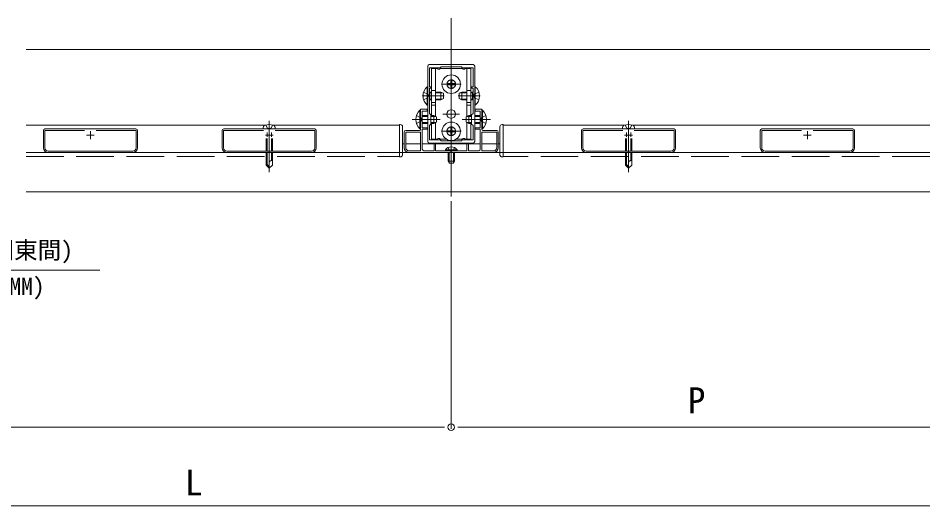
# Model space of a CAD drawing. Units: millimetres, scale not verified. Extents: x -990 to 990, y -1598 to 1604.
# Drawn here: x -306 to 275, y 360 to 671 of the extents above; entities that cross this region are included whole.
import ezdxf
from ezdxf.enums import TextEntityAlignment as Align

# ---------------------------------------------------------------- set-up
doc = ezdxf.new("R2010")
doc.units = ezdxf.units.MM
doc.header["$LTSCALE"] = 8
doc.linetypes.add('CHAIN2', pattern=[12, 9, -1, 1, -1])
doc.linetypes.add('DASHED3', pattern=[4, 3, -1])
for name, color, linetype, lineweight in [('0-2_YKK_ZWAK', 4, 'Continuous', 9), ('0-3_YKK_11', 2, 'Continuous', 9), ('0-5_YKK_13', 6, 'Continuous', 9), ('0-6_YKK_D', 7, 'Continuous', 9)]:
    doc.layers.add(name, color=color, linetype=linetype, lineweight=lineweight)
doc.styles.add('ＭＳ ゴシック', font='')
doc.styles.get('ＭＳ ゴシック').set_extended_font_data('MS Gothic')

msp = doc.modelspace()

# ---------------------------------------------------------------- linework, layer by layer
at = {"layer": '0-2_YKK_ZWAK', "linetype": 'CHAIN2'}
for p, q in [((-30, 640.011), (-30, 590.811)), ((-30, 622.511), (-30, 635.111)), ((-36.3, 628.811), (-23.7, 628.811)), ((-24.7, 628.811), (-35.3, 628.811)), ((-48.5, 621.311), (-34.5, 621.311)), ((-35.7, 621.311), (-45.7, 621.311)), ((-11.5, 621.311), (-25.5, 621.311)), ((-24.3, 621.311), (-14.3, 621.311)), ((-146, 605.411), (-146, 572.811)), ((-55, 606.311), (-37, 606.311)), ((-24.7, 609.811), (-35.3, 609.811)), ((-30, 592.511), (-30, 605.111)), ((-5, 606.311), (-23, 606.311)), ((83, 605.411), (83, 572.811)), ((-36.3, 598.811), (-23.7, 598.811)), ((-24.7, 598.811), (-35.3, 598.811)), ((-30, 591.411), (-30, 575.911))]:
    msp.add_line(p, q, dxfattribs=at)
at = {"layer": '0-2_YKK_ZWAK'}
for p, q in [((-42.5, 638.811), (-38.866, 638.811)), ((-42.5, 638.811), (-42.5, 608.811)), ((-40, 608.246), (-40, 638.811)), ((-37.134, 638.811), (-22.866, 638.811)), ((-21.134, 638.811), (-17.5, 638.811)), ((-20, 608.246), (-20, 638.811)), ((-17.5, 608.814), (-17.5, 638.811)), ((-32.5, 629.161), (-32.5, 628.461)), ((-32.5, 629.161), (-30.85, 629.161)), ((-32.5, 628.461), (-30.85, 628.461)), ((-30.35, 631.311), (-29.65, 631.311)), ((-30.35, 631.311), (-30.35, 629.661)), ((-30.35, 627.961), (-30.35, 626.311)), ((-29.65, 631.311), (-29.65, 629.661)), ((-29.65, 627.961), (-29.65, 626.311)), ((-29.15, 629.161), (-27.5, 629.161)), ((-29.15, 628.461), (-27.5, 628.461)), ((-27.5, 629.161), (-27.5, 628.461)), ((-45.248, 627.211), (-45, 627.211)), ((-45.248, 627.211), (-45.248, 615.411)), ((-45, 615.411), (-45, 627.211)), ((-43.6, 623.811), (-43.9, 623.702)), ((-43.6, 623.378), (-43.9, 623.44)), ((-43.6, 623.811), (-43.6, 618.811)), ((-43.6, 623.811), (-42.5, 623.811)), ((-43.6, 623.378), (-42.5, 623.378)), ((-42.5, 624.811), (-40, 624.811)), ((-40, 623.811), (-36.7, 623.811)), ((-40, 623.378), (-35.78, 623.378)), ((-36.7, 623.811), (-35, 623.011)), ((-36.7, 623.811), (-36.7, 618.811)), ((-35, 623.011), (-35, 619.611)), ((-30.35, 626.311), (-29.65, 626.311)), ((-23.3, 623.811), (-25, 623.011)), ((-25, 623.011), (-25, 619.611)), ((-20, 623.378), (-24.22, 623.378)), ((-20, 623.811), (-23.3, 623.811)), ((-23.3, 623.811), (-23.3, 618.811)), ((-20, 624.811), (-17.5, 624.811)), ((-16.4, 623.811), (-17.5, 623.811)), ((-16.4, 623.378), (-17.5, 623.378)), ((-16.4, 623.811), (-16.4, 618.811)), ((-16.4, 623.811), (-16.1, 623.702)), ((-16.4, 623.378), (-16.1, 623.44)), ((-15, 615.411), (-15, 627.211)), ((-14.752, 627.211), (-15, 627.211)), ((-14.752, 627.211), (-14.752, 615.411)), ((-43.6, 619.244), (-43.9, 619.181)), ((-43.6, 618.811), (-43.9, 618.92)), ((-43.6, 619.244), (-42.5, 619.244)), ((-43.6, 618.811), (-42.5, 618.811)), ((-42.5, 617.177), (-40, 617.177)), ((-40, 619.244), (-35.78, 619.244)), ((-40, 618.811), (-36.7, 618.811)), ((-35, 619.611), (-36.7, 618.811)), ((-25, 619.611), (-23.3, 618.811)), ((-20, 619.244), (-24.22, 619.244)), ((-20, 618.811), (-23.3, 618.811)), ((-20, 617.177), (-17.5, 617.177)), ((-16.4, 619.244), (-17.5, 619.244)), ((-16.4, 618.811), (-17.5, 618.811)), ((-16.4, 619.244), (-16.1, 619.181)), ((-16.4, 618.811), (-16.1, 618.92)), ((-50.009, 612.211), (-49.5, 612.211)), ((-49.5, 612.211), (-49.5, 600.411)), ((-45.248, 615.411), (-45, 615.411)), ((-42.5, 615.444), (-40, 615.444)), ((-20, 615.444), (-17.5, 615.444)), ((-14.752, 615.411), (-15, 615.411)), ((-9.991, 612.211), (-10.5, 612.211)), ((-10.5, 612.211), (-10.5, 600.411)), ((-48.4, 608.811), (-45, 608.811)), ((-48.4, 608.156), (-45, 608.156)), ((-48.4, 604.465), (-45, 604.465)), ((-43, 608.156), (-39.81, 608.156)), ((-43, 604.465), (-39.81, 604.465)), ((-39.5, 608.011), (-41.2, 608.811)), ((-39.5, 604.611), (-41.2, 603.811)), ((-40, 593.811), (-40, 604.375)), ((-39.5, 608.011), (-39.5, 604.611)), ((-20.5, 608.011), (-18.8, 608.811)), ((-20.5, 608.011), (-20.5, 604.611)), ((-20.5, 604.611), (-18.8, 603.811)), ((-17, 608.156), (-20.19, 608.156)), ((-17, 604.465), (-20.19, 604.465)), ((-20, 593.811), (-20, 604.375)), ((-11.6, 608.811), (-15, 608.811)), ((-11.6, 608.156), (-15, 608.156)), ((-11.6, 604.465), (-15, 604.465)), ((-149.604, 601.79), (-150, 600.311)), ((-142, 600.311), (-150, 600.311)), ((-142.396, 601.79), (-142, 600.311)), ((-62.5, 603.111), (-63, 603.111)), ((-63, 603.111), (-63, 585.311)), ((-61, 601.611), (-61, 585.311)), ((-48.4, 603.811), (-45, 603.811)), ((-43, 603.811), (-41.2, 603.811)), ((-42.5, 603.811), (-42.5, 593.811)), ((-32.5, 599.161), (-32.5, 598.461)), ((-32.5, 599.161), (-30.85, 599.161)), ((-32.5, 598.461), (-30.85, 598.461)), ((-30.35, 601.311), (-29.65, 601.311)), ((-30.35, 601.311), (-30.35, 599.661)), ((-29.65, 601.311), (-29.65, 599.661)), ((-29.15, 599.161), (-27.5, 599.161)), ((-29.15, 598.461), (-27.5, 598.461)), ((-27.5, 599.161), (-27.5, 598.461)), ((-17, 603.811), (-18.8, 603.811)), ((-17.5, 593.811), (-17.5, 603.814)), ((-11.6, 603.811), (-15, 603.811)), ((1, 601.611), (1, 585.311)), ((2.5, 603.111), (3, 603.111)), ((3, 603.111), (3, 585.311)), ((79.396, 601.79), (79, 600.311)), ((87, 600.311), (79, 600.311)), ((86.604, 601.79), (87, 600.311)), ((-148, 594.211), (-148, 586.21)), ((-147.4, 598.06), (-147.4, 595.179)), ((-147.4, 594.24), (-147.4, 586.21)), ((-144.6, 598.06), (-144.6, 595.179)), ((-144.6, 594.24), (-144.6, 586.21)), ((-144, 594.211), (-144, 586.21)), ((-42.5, 593.811), (-38.866, 593.811)), ((-37.134, 593.811), (-33.127, 593.811)), ((-30.35, 597.961), (-30.35, 596.311)), ((-30.35, 596.311), (-29.65, 596.311)), ((-29.65, 597.961), (-29.65, 596.311)), ((-26.873, 593.811), (-22.866, 593.811)), ((-21.134, 593.811), (-17.5, 593.811)), ((81, 594.211), (81, 586.21)), ((81.6, 598.06), (81.6, 595.179)), ((81.6, 594.24), (81.6, 586.21)), ((84.4, 598.06), (84.4, 595.179)), ((84.4, 594.24), (84.4, 586.21)), ((85, 594.211), (85, 586.21)), ((-26.25, 586.919), (-26.25, 586.411)), ((-26.25, 586.411), (-33.75, 586.411))]:
    msp.add_line(p, q, dxfattribs=at)
at = {"layer": '0-2_YKK_ZWAK', "linetype": 'DASHED3'}
for p, q in [((-47.583, 623.811), (-44.865, 622.456)), ((-44.256, 621.311), (-44.865, 622.456)), ((-15.744, 621.311), (-15.135, 622.456)), ((-12.417, 623.811), (-15.135, 622.456)), ((-47.583, 618.811), (-44.865, 620.166)), ((-44.256, 621.311), (-44.865, 620.166)), ((-15.744, 621.311), (-15.135, 620.166)), ((-12.417, 618.811), (-15.135, 620.166)), ((-144.742, 600.946), (-146, 600.277)), ((-143.8, 602.877), (-144.742, 600.946)), ((84.258, 600.946), (83, 600.277)), ((85.2, 602.877), (84.258, 600.946)), ((-148, 585.311), (-148, 577.311)), ((-147.4, 585.311), (-147.4, 577.711)), ((-144.6, 585.311), (-144.6, 580.111)), ((-144, 585.311), (-144, 577.311)), ((-63, 585.311), (-63, 582.511)), ((-63, 582.511), (-62.5, 582.511)), ((-61, 585.311), (-61, 584.011)), ((-32, 585.311), (-32, 579.811)), ((-31.346, 585.311), (-31.346, 578.502)), ((-28.654, 585.311), (-28.654, 578.502)), ((1, 585.311), (1, 584.011)), ((3, 582.511), (2.5, 582.511)), ((3, 585.311), (3, 582.511)), ((81, 585.311), (81, 577.311)), ((81.6, 585.311), (81.6, 577.711)), ((84.4, 585.311), (84.4, 580.111)), ((85, 585.311), (85, 577.311)), ((-148, 578.311), (-146, 576.311)), ((-148, 577.311), (-146, 575.311)), ((-144, 577.311), (-146, 575.311)), ((-144.6, 580.111), (-144, 580.111)), ((-31.3, 578.411), (-32, 579.811)), ((-28.7, 578.411), (-31.3, 578.411)), ((-28.7, 578.411), (-28, 579.811)), ((81, 578.311), (83, 576.311)), ((81, 577.311), (83, 575.311)), ((85, 577.311), (83, 575.311)), ((84.4, 580.111), (85, 580.111))]:
    msp.add_line(p, q, dxfattribs=at)
at = {"layer": '0-2_YKK_ZWAK'}
for points in [[(-50.009, 612.211), (-50.009, 600.411), (-49.5, 600.411)], [(-9.991, 612.211), (-9.991, 600.411), (-10.5, 600.411)], [(-43, 608.811), (-41.2, 608.811), (-41.2, 603.811)], [(-17, 608.811), (-18.8, 608.811), (-18.8, 603.811)], [(-26.25, 586.919), (-33.75, 586.919), (-33.75, 586.411)]]:
    msp.add_lwpolyline(points, dxfattribs=at)
at = {"layer": '0-2_YKK_ZWAK', "linetype": 'DASHED3'}
for points in [[(-52.111, 608.811), (-49.333, 607.456), (-48.724, 606.311)], [(-52.111, 603.811), (-49.333, 605.166), (-48.724, 606.311)], [(-7.889, 608.811), (-10.667, 607.456), (-11.276, 606.311)], [(-7.889, 603.811), (-10.667, 605.166), (-11.276, 606.311)], [(-148.2, 602.877), (-147.258, 600.946), (-146, 600.277)], [(80.8, 602.877), (81.742, 600.946), (83, 600.277)], [(-32.05, 588.42), (-31.145, 586.564), (-30, 585.955)], [(-27.95, 588.42), (-28.855, 586.564), (-30, 585.955)], [(-28, 585.311), (-28, 579.811), (-32, 579.811)]]:
    msp.add_lwpolyline(points, dxfattribs=at)
at = {"layer": '0-2_YKK_ZWAK'}
for centre, radius in [((-30, 628.811), 5.9), ((-30, 609.811), 2.75), ((-30, 598.811), 5.9)]:
    msp.add_circle(centre, radius, dxfattribs=at)
at = {"layer": '0-2_YKK_ZWAK', "linetype": 'DASHED3'}
for centre in [(-30, 628.811), (-30, 598.811)]:
    msp.add_circle(centre, 2.75, dxfattribs=at)
at = {"layer": '0-2_YKK_ZWAK'}
for centre, radius, start, end in [((-38, 639.311), 1, 210, 330), ((-22, 639.311), 1, 210, 330), ((-30.85, 629.661), 0.5, 270, 0), ((-30.85, 627.961), 0.5, 0, 90), ((-29.15, 629.661), 0.5, 180, 270), ((-29.15, 627.961), 0.5, 90, 180), ((-40.3, 621.311), 7.7, 129.98312, 230.01688), ((-19.7, 621.311), 7.7, 309.98312, 50.01688), ((-44.268, 606.311), 8.232, 134.2189, 225.7811), ((-15.732, 606.311), 8.232, 314.2189, 45.7811), ((-148.251, 601.428), 1.4, 104.32332, 165), ((-146, 592.611), 10.5, 75.67668, 104.32332), ((-143.749, 601.428), 1.4, 15, 75.67668), ((-62.5, 601.611), 1.5, 0, 90), ((-30.85, 599.661), 0.5, 270, 0), ((-30.85, 597.961), 0.5, 0, 90), ((-29.15, 599.661), 0.5, 180, 270), ((-29.15, 597.961), 0.5, 90, 180), ((2.5, 601.611), 1.5, 90, 180), ((80.749, 601.428), 1.4, 104.32332, 165), ((83, 592.611), 10.5, 75.67668, 104.32332), ((85.251, 601.428), 1.4, 15, 75.67668), ((-38, 593.311), 1, 30, 150), ((-22, 593.311), 1, 30, 150), ((-30, 584.384), 4.527, 34.06671, 145.93329)]:
    msp.add_arc(centre, radius, start, end, dxfattribs=at)
at = {"layer": '0-2_YKK_ZWAK', "linetype": 'DASHED3'}
for centre, radius, start, end in [((-62.5, 584.011), 1.5, 270, 0), ((2.5, 584.011), 1.5, 180, 270), ((-144.667, 578.779), 1.333, 87.13402, 180), ((84.333, 578.779), 1.333, 87.13402, 180)]:
    msp.add_arc(centre, radius, start, end, dxfattribs=at)
at = {"layer": '0-3_YKK_11'}
for p, q in [((-30, 557.311), (-30, 670.811)), ((-301, 650.811), (275, 650.811)), ((-301, 602.811), (-148.492, 602.811)), ((-143.508, 602.811), (-63, 602.811)), ((-63, 585.311), (-63, 602.811)), ((80.508, 602.811), (3, 602.811)), ((3, 585.311), (3, 602.811)), ((275, 602.811), (85.492, 602.811)), ((-61, 590.811), (-60, 590.811)), ((-59, 590.811), (-49.5, 590.811)), ((-48.5, 590.811), (-11.5, 590.811)), ((-10.5, 590.811), (-1, 590.811)), ((0, 590.811), (1, 590.811)), ((275, 585.311), (-301, 585.311)), ((-301, 560.311), (275, 560.311))]:
    msp.add_line(p, q, dxfattribs=at)
at = {"layer": '0-3_YKK_11', "linetype": 'DASHED3'}
for p, q in [((-301, 582.811), (-63, 582.811)), ((-63, 582.811), (-63, 585.311)), ((3, 582.811), (3, 585.311)), ((275, 582.811), (3, 582.811))]:
    msp.add_line(p, q, dxfattribs=at)
at = {"layer": '0-5_YKK_13'}
for p, q in [((-30, 554.311), (-30, 409.311)), ((-30, 554.311), (-30, 409.311)), ((-456, 510.311), (-253.9, 510.311)), ((-671.5, 410.311), (-38.5, 410.311)), ((-34.25, 410.311), (-38.5, 410.311)), ((-25.75, 410.311), (-21.5, 410.311)), ((-21.5, 410.311), (275, 410.311)), ((-662.5, 360.311), (275, 360.311))]:
    msp.add_line(p, q, dxfattribs=at)
for start, end in [(0, 180), (0, 180), (180, 0), (180, 0)]:
    msp.add_arc((-30, 410.311), 2.125, start, end, dxfattribs=at)
at = {"layer": '0-6_YKK_D'}
for p, q in [((-45, 640.311), (-45, 592.311)), ((-16, 641.311), (-44, 641.311)), ((-15, 592.311), (-15, 640.311)), ((-16.1, 610.211), (-16.1, 626.311)), ((-290, 588.311), (-290, 599.311)), ((-289, 600.311), (-231, 600.311)), ((-289, 600.311), (-231, 600.311)), ((-260, 593.811), (-260, 598.811)), ((-230, 599.311), (-230, 588.311)), ((-176, 588.311), (-176, 599.311)), ((-175, 600.311), (-117, 600.311)), ((-175, 600.311), (-117, 600.311)), ((-146, 593.811), (-146, 598.811)), ((-116, 599.311), (-116, 588.311)), ((-59, 599.311), (-50.2, 599.311)), ((-9.8, 599.311), (-1, 599.311)), ((53, 588.311), (53, 599.311)), ((54, 600.311), (112, 600.311)), ((54, 600.311), (112, 600.311)), ((83, 593.811), (83, 598.811)), ((113, 599.311), (113, 588.311)), ((167, 588.311), (167, 599.311)), ((168, 600.311), (226, 600.311)), ((168, 600.311), (226, 600.311)), ((197, 593.811), (197, 598.811)), ((227, 599.311), (227, 588.311)), ((-262.5, 596.311), (-257.5, 596.311)), ((-148.5, 596.311), (-143.5, 596.311)), ((-60, 588.311), (-60, 598.311)), ((0, 598.311), (0, 588.311)), ((80.5, 596.311), (85.5, 596.311)), ((194.5, 596.311), (199.5, 596.311)), ((-44, 591.311), (-16, 591.311)), ((-233, 586.21), (-287, 586.21)), ((-233, 585.311), (-287, 585.311)), ((-119, 586.21), (-173, 586.21)), ((-119, 585.311), (-173, 585.311)), ((-3, 585.311), (-57, 585.311)), ((110, 586.21), (56, 586.21)), ((110, 585.311), (56, 585.311)), ((224, 586.21), (170, 586.21)), ((224, 585.311), (170, 585.311))]:
    msp.add_line(p, q, dxfattribs=at)
msp.add_lwpolyline([(-16.1, 610.211), (-16.1, 626.311), (-17, 626.311), (-17, 627.111), (-16.1, 627.111), (-16.1, 639.311), (-23, 639.311), (-23.5, 639.811), (-36.5, 639.811), (-37, 639.311), (-43.9, 639.311), (-43.9, 627.111), (-43, 627.111), (-43, 626.311), (-43.9, 626.311), (-43.9, 610.211), (-43, 609.311), (-43, 603.311), (-43.9, 602.411), (-43.9, 593.311), (-37, 593.311), (-36.5, 592.811), (-23.5, 592.811), (-23, 593.311), (-16.1, 593.311), (-16.1, 602.411), (-17, 603.311), (-17, 609.311)], close=True, dxfattribs=at)
for points in [[(-49.5, 600.011), (-49.5, 612.811), (-45.3, 612.811), (-45.3, 611.711), (-48.5, 611.711), (-48.5, 606.769), (-48.62, 606.585), (-48.62, 606.036), (-48.5, 605.852), (-48.5, 600.911), (-45.3, 600.911), (-45.3, 600.111), (-48.5, 600.111), (-48.5, 587.411)], [(-11.5, 587.411), (-11.5, 600.111), (-14.7, 600.111), (-14.7, 600.911), (-11.5, 600.911), (-11.5, 605.852), (-11.38, 606.036), (-11.38, 606.585), (-11.5, 606.769), (-11.5, 611.711), (-14.7, 611.711), (-14.7, 612.811), (-10.5, 612.811), (-10.5, 600.011)], [(-289.1, 588.31), (-289.1, 599.311), (-263.693, 599.311)], [(-256.307, 599.311), (-230.9, 599.311), (-230.9, 588.31)], [(-175.1, 588.31), (-175.1, 599.311), (-149.693, 599.311)], [(-142.307, 599.311), (-116.9, 599.311), (-116.9, 588.31)], [(53.9, 588.31), (53.9, 599.311), (79.307, 599.311)], [(86.693, 599.311), (112.1, 599.311), (112.1, 588.31)], [(167.9, 588.31), (167.9, 599.311), (193.307, 599.311)], [(200.693, 599.311), (226.1, 599.311), (226.1, 588.31)], [(-49.5, 586.311), (-49.5, 598.311), (-59, 598.311), (-59, 588.311)], [(-57, 586.311), (-49.5, 586.311), (-49.5, 598.311)], [(-10.5, 598.311), (-10.5, 586.311), (-3, 586.311)], [(-1, 588.311), (-1, 598.311), (-10.5, 598.311), (-10.5, 586.311)], [(-47.5, 586.411), (-40.9, 586.411), (-40.9, 590.811), (-40, 590.811), (-40, 586.411), (-30.458, 586.411), (-30.275, 586.291), (-29.725, 586.291), (-29.542, 586.411), (-20, 586.411), (-20, 590.811), (-19.1, 590.811), (-19.1, 586.411), (-12.5, 586.411)]]:
    msp.add_lwpolyline(points, dxfattribs=at)
for centre, radius, start, end in [((-44, 640.311), 1, 90.00001, 179.99999), ((-16, 640.311), 1, 0.00001, 89.99999), ((-289, 599.311), 1, 90.00001, 179.99999), ((-231, 599.311), 1, 0.00001, 89.99999), ((-175, 599.311), 1, 90.00001, 179.99999), ((-117, 599.311), 1, 0.00001, 89.99999), ((-59, 598.311), 1, 90.00001, 179.99999), ((-50.2, 600.011), 0.7, 270.00001, 359.99999), ((-9.8, 600.011), 0.7, 180.00001, 269.99999), ((-1, 598.311), 1, 0.00001, 89.99999), ((54, 599.311), 1, 90.00001, 179.99999), ((112, 599.311), 1, 0.00001, 89.99999), ((168, 599.311), 1, 90.00001, 179.99999), ((226, 599.311), 1, 0.00001, 89.99999), ((-287, 588.311), 3, 180.00001, 269.99999), ((-287, 588.31), 2.1, 180.00001, 269.99999), ((-233, 588.311), 3, 270.00001, 359.99999), ((-233, 588.31), 2.1, 270.00001, 359.99999), ((-173, 588.311), 3, 180.00001, 269.99999), ((-173, 588.31), 2.1, 180.00001, 269.99999), ((-119, 588.311), 3, 270.00001, 359.99999), ((-119, 588.31), 2.1, 270.00001, 359.99999), ((-57, 588.311), 3, 180.00001, 269.99999), ((-57, 588.311), 2, 180.00001, 269.99999), ((-47.5, 587.411), 1, 180.00001, 269.99999), ((-44, 592.311), 1, 180.00001, 269.99999), ((-16, 592.311), 1, 270.00001, 359.99999), ((-12.5, 587.411), 1, 270.00001, 359.99999), ((-3, 588.311), 2, 270.00001, 359.99999), ((-3, 588.311), 3, 270.00001, 359.99999), ((56, 588.311), 3, 180.00001, 269.99999), ((56, 588.31), 2.1, 180.00001, 269.99999), ((110, 588.311), 3, 270.00001, 359.99999), ((110, 588.31), 2.1, 270.00001, 359.99999), ((170, 588.311), 3, 180.00001, 269.99999), ((170, 588.31), 2.1, 180.00001, 269.99999), ((224, 588.311), 3, 270.00001, 359.99999), ((224, 588.31), 2.1, 270.00001, 359.99999)]:
    msp.add_arc(centre, radius, start, end, dxfattribs=at)

# ---------------------------------------------------------------- texts
at = {"layer": '0-5_YKK_13', "style": 'ＭＳ ゴシック'}
for s, height, p in [('格子P(正面)=114(関東間)', 11, (-443.5, 514.311)), ('格子P(正面)=111(MM)', 11, (-431.5, 491.311)), ('P', 16.5, (120.75, 414.311)), ('L', 16.5, (-199.75, 361.911))]:
    msp.add_text(s, height=height, dxfattribs=at).set_placement(p, align=Align.BOTTOM_LEFT)

doc.saveas('drawing.dxf')
